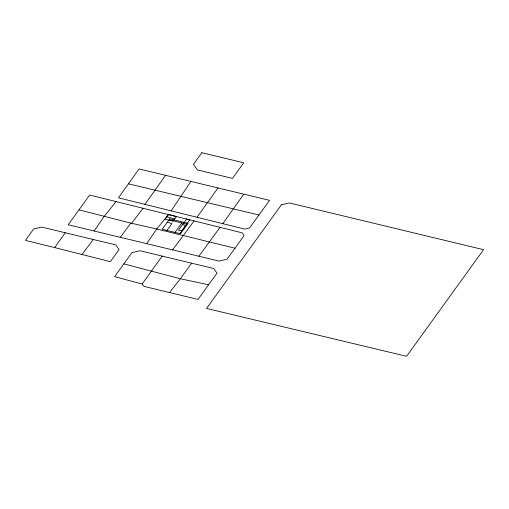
<?xml version="1.0" encoding="UTF-8"?>
<svg xmlns="http://www.w3.org/2000/svg" width="509" height="509" viewBox="0 0 509 509"><rect width="100%" height="100%" fill="white"/><g stroke="black" fill="none" stroke-linecap="round" stroke-linejoin="round"><path stroke-width="0.76" d="M190.92 181.427L139.059 168.937L118.489 197.823L244.778 229.107L249.588 227.975L269.547 200.349L190.92 181.427L171.158 210.866M146.649 243.658L156.734 229.005L168.479 214.569L176.458 216.567L173.047 221.186L165.05 219.22L168.454 214.601M94.101 231.003L104.262 216.319L116.065 201.596L242.125 232.81L244.078 235.603L227.071 259.164L219.029 261.079L68.206 224.768L89.654 195.049L116.065 201.596M243.773 194.145L222.84 223.667M54.679 247.584L110.338 261.671L119.081 249.563L115.772 244.918L41.668 227.084L33.626 228.999L25.45 240.382L54.679 247.584L65.209 232.747M165.552 175.312L144.893 204.363M197.008 217.267L217.986 187.936M142.138 284.022L144.181 286.421L198.001 299.432L216.987 273.136L213.678 268.485L139.962 250.746L131.933 252.655L114.576 276.673L142.138 284.022L162.218 256.097M191.658 263.185L180.402 278.754L169.433 292.694M220.041 227.345L198.898 256.231M120.309 237.315L130.813 223.101M166.927 230.418L172.036 223.489L167.238 222.312M174.931 232.384L181.872 222.967M179.868 233.599L186.828 224.195L169.083 219.799M194.101 220.919L172.621 249.906M81.994 254.494L93.293 239.504M78.94 209.848L131.564 223.292L143.061 208.276M208.575 284.779L180.402 278.754L123.814 263.885M131.564 223.292L156.734 229.005L234.98 248.227M128.459 183.832L258.979 214.983M166.748 216.91L174.752 218.876M182.546 224.615L185.747 225.404M201.863 152.7L193.452 164.356L197.422 169.93L232.479 178.373L243.735 162.785L201.863 152.7M281.362 204.86L206.559 308.435L406.557 356.3L483.55 249.684L289.392 202.951L281.362 204.86M169.796 218.845L162.129 229.241L180.39 233.726L188.056 223.33L169.796 218.845M186.631 219.074L178.462 230.163L181.662 230.946L189.832 219.863L186.631 219.074"/></g></svg>
